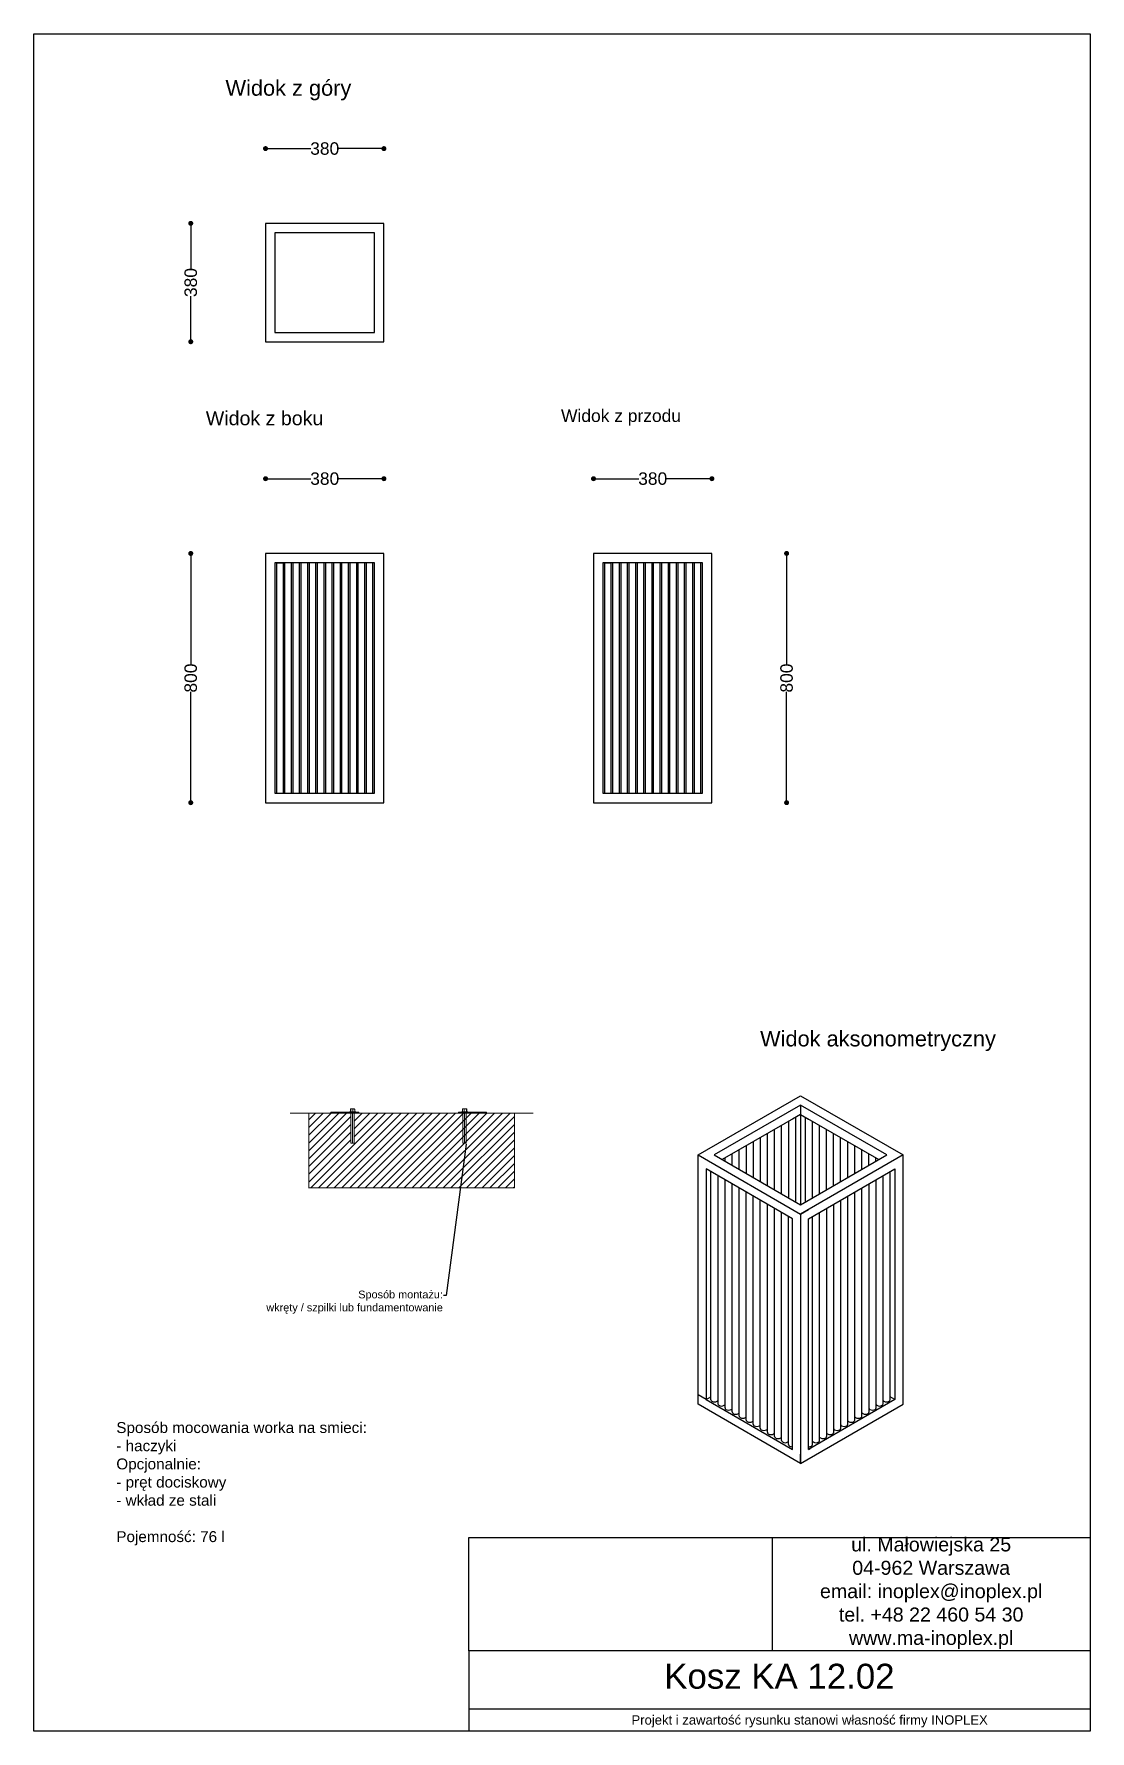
# Model space of a CAD drawing. Header units: millimetres. Extents: x 10460 to 13849, y 12559 to 18007.
import ezdxf
from ezdxf import colors
from ezdxf.entities.mleader import LeaderData, LeaderLine
from ezdxf.math import Vec2, Vec3

# ---------------------------------------------------------------- set-up
doc = ezdxf.new("R2010")
doc.units = ezdxf.units.MM
doc.header["$LTSCALE"] = 3
doc.layers.add('Krawędzie widoczneARTUR', color=7, linetype='Continuous', lineweight=50)
doc.layers.add('stal', color=7, linetype='Continuous', lineweight=20)
doc.styles.get("Standard").update_dxf_attribs({"font": 'arial.ttf'})
doc.dimstyles.new('MATEUSZ', dxfattribs={"dimtxt": 40, "dimasz": 16, "dimexe": 0.18, "dimexo": 0.0625, "dimgap": 0.09, "dimtad": 0, "dimdec": 0, "dimzin": 0, "dimdsep": 46, "dimtxsty": 'Standard', "dimblk": 'DOT', "dimcen": 0.09, "dimse1": 1, "dimse2": 1, "dimadec": 0, "dimazin": 0, "dimtfac": 1, "dimtdec": 0, "dimtofl": 0, "dimtmove": 0, "dimatfit": 3, "dimfxl": 0, "dimtolj": 1, "dimtzin": 0, "dimarcsym": 0})
picture_1 = doc.add_image_def('image1.png', size_in_pixel=(179, 67))

# ---------------------------------------------------------------- blocks, each defined once
blk = doc.blocks.new('_Dot')
at = {"color": 0, "linetype": 'ByBlock', "lineweight": -2}
blk.add_line((-0.5, 0), (-1, 0), dxfattribs=at)
at = {"color": 0, "linetype": 'ByBlock', "const_width": 0.5}
blk.add_lwpolyline([(-0.25, 0, 1), (0.25, 0, 1)], format="xyb", close=True, dxfattribs=at)
blk = doc.blocks.new('*D7')
at = {"color": 0, "lineweight": -2}
for p, q in [((10963.1, 17382.6), (10963.1, 17252.8)), ((10963.1, 17034.6), (10963.1, 17164.4))]:
    blk.add_line(p, q, dxfattribs=at)
at = {"layer": 'Defpoints', "color": 0}
for p in [(10963.1, 17398.6), (11203, 17398.6), (11203, 17018.6)]:
    blk.add_point(p, dxfattribs=at)
at = {"color": 0, "lineweight": -2, "xscale": 16, "yscale": 16, "zscale": 16}
for p, rotation in [((10963.1, 17398.6), 90), ((10963.1, 17018.6), 270)]:
    blk.add_blockref('_Dot', p, dxfattribs=dict(at, rotation=rotation))
at = {"color": 0, "insert": (10963.1, 17208.6), "char_height": 40, "attachment_point": 5, "rotation": 90}
blk.add_mtext('\\A1;380', dxfattribs=at)
blk = doc.blocks.new('*D8')
at = {"color": 0, "lineweight": -2}
for p, q in [((11219, 17638.5), (11348.8, 17638.5)), ((11567, 17638.5), (11437.2, 17638.5))]:
    blk.add_line(p, q, dxfattribs=at)
at = {"layer": 'Defpoints', "color": 0}
for p in [(11583, 17638.5), (11203, 17398.6), (11583, 17398.6)]:
    blk.add_point(p, dxfattribs=at)
at = {"color": 0, "lineweight": -2, "xscale": 16, "yscale": 16, "zscale": 16, "rotation": 180}
blk.add_blockref('_Dot', (11203, 17638.5), dxfattribs=at)
at = {"color": 0, "lineweight": -2, "xscale": 16, "yscale": 16, "zscale": 16}
blk.add_blockref('_Dot', (11583, 17638.5), dxfattribs=at)
at = {"color": 0, "insert": (11393, 17638.5), "char_height": 40, "attachment_point": 5}
blk.add_mtext('\\A1;380', dxfattribs=at)
blk = doc.blocks.new('*D9')
at = {"color": 0, "lineweight": -2}
for p, q in [((11219, 16579), (11348.803588, 16579)), ((11567, 16579), (11437.196412, 16579))]:
    blk.add_line(p, q, dxfattribs=at)
at = {"layer": 'Defpoints', "color": 0}
for p in [(11583, 16579), (11203, 16339), (11583, 16339)]:
    blk.add_point(p, dxfattribs=at)
at = {"color": 0, "lineweight": -2, "xscale": 16, "yscale": 16, "zscale": 16, "rotation": 180}
blk.add_blockref('_Dot', (11203, 16579), dxfattribs=at)
at = {"color": 0, "lineweight": -2, "xscale": 16, "yscale": 16, "zscale": 16}
blk.add_blockref('_Dot', (11583, 16579), dxfattribs=at)
at = {"color": 0, "insert": (11393, 16579), "char_height": 40, "attachment_point": 5}
blk.add_mtext('\\A1;380', dxfattribs=at)
blk = doc.blocks.new('*D10')
at = {"color": 0, "lineweight": -2}
for p, q in [((10963, 16323), (10963, 15983.2)), ((10963, 15555), (10963, 15894.8))]:
    blk.add_line(p, q, dxfattribs=at)
at = {"layer": 'Defpoints', "color": 0}
for p in [(11203, 16339), (10963, 15539), (11203, 15539)]:
    blk.add_point(p, dxfattribs=at)
at = {"color": 0, "lineweight": -2, "xscale": 16, "yscale": 16, "zscale": 16}
for p, rotation in [((10963, 16339), 90), ((10963, 15539), 270)]:
    blk.add_blockref('_Dot', p, dxfattribs=dict(at, rotation=rotation))
at = {"color": 0, "insert": (10963, 15939), "char_height": 40, "attachment_point": 5, "rotation": 90}
blk.add_mtext('\\A1;800', dxfattribs=at)
blk = doc.blocks.new('*D11')
at = {"color": 0, "lineweight": -2}
for p, q in [((12271.7, 16579), (12401.5, 16579)), ((12619.7, 16579), (12489.9, 16579))]:
    blk.add_line(p, q, dxfattribs=at)
at = {"layer": 'Defpoints', "color": 0}
for p in [(12635.7, 16579), (12255.7, 16339), (12635.7, 16339)]:
    blk.add_point(p, dxfattribs=at)
at = {"color": 0, "lineweight": -2, "xscale": 16, "yscale": 16, "zscale": 16, "rotation": 180}
blk.add_blockref('_Dot', (12255.7, 16579), dxfattribs=at)
at = {"color": 0, "lineweight": -2, "xscale": 16, "yscale": 16, "zscale": 16}
blk.add_blockref('_Dot', (12635.7, 16579), dxfattribs=at)
at = {"color": 0, "insert": (12445.7, 16579), "char_height": 40, "attachment_point": 5}
blk.add_mtext('\\A1;380', dxfattribs=at)
blk = doc.blocks.new('*D12')
at = {"color": 0, "lineweight": -2}
for p, q in [((12875.5, 16323), (12875.5, 15983.2)), ((12875.5, 15555), (12875.5, 15894.8))]:
    blk.add_line(p, q, dxfattribs=at)
at = {"layer": 'Defpoints', "color": 0}
for p in [(12635.7, 16339), (12635.7, 15539), (12875.5, 15539)]:
    blk.add_point(p, dxfattribs=at)
at = {"color": 0, "lineweight": -2, "xscale": 16, "yscale": 16, "zscale": 16}
for p, rotation in [((12875.5, 16339), 90), ((12875.5, 15539), 270)]:
    blk.add_blockref('_Dot', p, dxfattribs=dict(at, rotation=rotation))
at = {"color": 0, "insert": (12875.5, 15939), "char_height": 40, "attachment_point": 5, "rotation": 90}
blk.add_mtext('\\A1;800', dxfattribs=at)

msp = doc.modelspace()

# ---------------------------------------------------------------- hatches: boundary and pattern name
at = {"lineweight": 9}
h = msp.add_hatch(dxfattribs=at)
h.set_pattern_fill('JIS_WOOD', color=256, scale=25)
h.set_pattern_definition([(45, (8900.235, 12579.436), (-12.5, 12.5), [])])
h.paths.add_polyline_path([(11856.8, 14542.4), (11842.1, 14542.4), (11502.1, 14542.4), (11487.4, 14542.4), (11487.4, 14446.4), (11477.1, 14446.4), (11477.1, 14542.4), (11422.1, 14542.4), (11342.1, 14542.4), (11342.1, 14302.4), (12002.1, 14302.4), (12002.1, 14542.4), (11922.1, 14542.4), (11867.1, 14542.4), (11867.1, 14542.5), (11856.8, 14542.4)])

# ---------------------------------------------------------------- linework, layer by layer
for p, q in [((11583, 16339), (11203, 16339)), ((11203, 16339), (11203, 15539)), ((11553, 16309), (11233, 16309)), ((11233, 16309), (11233, 15569)), ((11238, 16309), (11258, 16309)), ((11239.2, 15569), (11239.2, 16309)), ((11239.2, 16309), (11259.2, 16309)), ((11259.2, 16309), (11259.2, 15569)), ((11265.3, 15569), (11265.3, 16309)), ((11285.3, 16309), (11285.3, 15569)), ((11291.5, 15569), (11291.5, 16309)), ((11311.5, 16309), (11311.5, 15569)), ((11317.6, 15569), (11317.6, 16309)), ((11337.6, 16309), (11337.6, 15569)), ((11343.8, 15569), (11343.8, 16309)), ((11363.8, 16309), (11363.8, 15569)), ((11369.9, 15569), (11369.9, 16309)), ((11389.9, 16309), (11389.9, 15569)), ((11396.1, 15569), (11396.1, 16309)), ((11416.1, 16309), (11416.1, 15569)), ((11422.2, 15569), (11422.2, 16309)), ((11442.2, 16309), (11442.2, 15569)), ((11448.4, 15569), (11448.4, 16309)), ((11468.4, 16309), (11468.4, 15569)), ((11474.5, 15569), (11474.5, 16309)), ((11494.5, 16309), (11494.5, 15569)), ((11500.7, 15569), (11500.7, 16309)), ((11520.7, 16309), (11520.7, 15569)), ((11526.8, 15569), (11526.8, 16309)), ((11546.8, 16309), (11546.8, 15569)), ((11553, 15569), (11553, 16309)), ((11583, 15539), (11583, 16339)), ((12635.7, 16339), (12255.7, 16339)), ((12255.7, 16339), (12255.7, 15539)), ((12605.7, 16309), (12285.7, 16309)), ((12285.7, 16309), (12285.7, 15569)), ((12290.7, 16309), (12310.7, 16309)), ((12291.8, 15569), (12291.8, 16309)), ((12291.8, 16309), (12311.8, 16309)), ((12311.8, 16309), (12311.8, 15569)), ((12318, 15569), (12318, 16309)), ((12338, 16309), (12338, 15569)), ((12344.1, 15569), (12344.1, 16309)), ((12364.1, 16309), (12364.1, 15569)), ((12370.3, 15569), (12370.3, 16309)), ((12390.3, 16309), (12390.3, 15569)), ((12396.4, 15569), (12396.4, 16309)), ((12416.4, 16309), (12416.4, 15569)), ((12422.6, 15569), (12422.6, 16309)), ((12442.6, 16309), (12442.6, 15569)), ((12448.8, 15569), (12448.8, 16309)), ((12468.8, 16309), (12468.8, 15569)), ((12474.9, 15569), (12474.9, 16309)), ((12494.9, 16309), (12494.9, 15569)), ((12501.1, 15569), (12501.1, 16309)), ((12521.1, 16309), (12521.1, 15569)), ((12527.2, 15569), (12527.2, 16309)), ((12547.2, 16309), (12547.2, 15569)), ((12553.4, 15569), (12553.4, 16309)), ((12573.4, 16309), (12573.4, 15569)), ((12579.5, 15569), (12579.5, 16309)), ((12599.5, 16309), (12599.5, 15569)), ((12605.7, 15569), (12605.7, 16309)), ((12635.7, 15539), (12635.7, 16339)), ((11203, 15539), (11583, 15539)), ((11233, 15569), (11553, 15569)), ((11583, 15539), (11583, 15569)), ((12255.7, 15539), (12635.7, 15539)), ((12285.7, 15569), (12605.7, 15569)), ((12285.7, 15569), (12290.7, 15569)), ((12285.7, 15569), (12291.8, 15569)), ((12635.7, 15539), (12635.7, 15569)), ((12591.2, 14408.2), (12920.3, 14598.2)), ((12920.3, 14568.2), (12643.1, 14408.2)), ((12920.3, 14598.2), (13249.4, 14408.2)), ((13197.4, 14408.2), (12920.3, 14568.2)), ((12920.3, 14568.2), (12920.3, 14538.2)), ((12920.3, 14538.2), (12669.1, 14393.2)), ((12859.5, 14283.3), (12859.5, 14503.2)), ((12882.2, 14270.2), (12882.2, 14516.2)), ((12920.3, 14538.2), (12894.3, 14523.2)), ((12904.8, 14257.1), (12904.8, 14529.3)), ((12920.3, 14538.2), (13171.4, 14393.2)), ((12920.3, 14538.2), (12920.3, 14248.2)), ((12920.3, 14538.2), (12946.3, 14523.2)), ((12935.7, 14257.1), (12935.7, 14529.3)), ((12958.4, 14270.2), (12958.4, 14516.2)), ((12981, 14283.3), (12981, 14503.2)), ((12746.3, 14348.7), (12746.3, 14437.8)), ((12768.9, 14335.6), (12768.9, 14450.9)), ((12791.6, 14322.5), (12791.6, 14463.9)), ((12814.2, 14309.5), (12814.2, 14477)), ((12836.9, 14296.4), (12836.9, 14490.1)), ((13003.7, 14296.4), (13003.7, 14490.1)), ((13026.3, 14309.5), (13026.3, 14477)), ((13049, 14322.5), (13049, 14463.9)), ((13071.6, 14335.6), (13071.6, 14450.9)), ((13094.3, 14348.7), (13094.3, 14437.8)), ((12591.2, 13608.2), (12591.2, 14408.2)), ((12591.2, 14408.2), (12920.3, 14218.2)), ((12643.1, 14408.2), (12920.3, 14248.2)), ((12678.3, 14387.9), (12678.3, 14398.6)), ((12701, 14374.8), (12701, 14411.6)), ((12723.6, 14361.8), (12723.6, 14424.7)), ((13249.4, 14408.2), (12920.3, 14218.2)), ((12920.3, 14248.2), (13197.4, 14408.2)), ((13116.9, 14361.8), (13116.9, 14424.7)), ((13139.6, 14374.8), (13139.6, 14411.6)), ((13162.2, 14387.9), (13162.2, 14398.6)), ((13249.4, 13608.2), (13249.4, 14408.2)), ((12894.3, 14203.2), (12617.2, 14363.2)), ((12617.2, 14363.2), (12617.2, 13623.2)), ((12632.6, 13622.7), (12632.6, 14354.3)), ((12655.3, 13609.6), (12655.3, 14341.2)), ((12677.9, 13596.5), (12677.9, 14328.2)), ((12946.3, 14203.2), (13223.4, 14363.2)), ((13162.7, 13596.5), (13162.7, 14328.2)), ((13185.3, 13609.6), (13185.3, 14341.2)), ((13208, 13622.7), (13208, 14354.3)), ((13223.4, 14363.2), (13223.4, 13623.2)), ((12700.5, 13583.4), (12700.5, 14315.1)), ((12723.2, 13570.3), (12723.2, 14302)), ((12745.8, 13557.3), (12745.8, 14288.9)), ((12768.5, 13544.2), (12768.5, 14275.9)), ((13072.1, 13544.2), (13072.1, 14275.9)), ((13094.7, 13557.3), (13094.7, 14288.9)), ((13117.4, 13570.3), (13117.4, 14302)), ((13140, 13583.4), (13140, 14315.1)), ((12791.1, 13531.1), (12791.1, 14262.8)), ((12813.8, 13518), (12813.8, 14249.7)), ((12836.4, 13505), (12836.4, 14236.6)), ((12859.1, 13491.9), (12859.1, 14223.6)), ((12920.3, 14218.2), (12946.3, 14233.2)), ((12920.3, 14218.2), (12920.3, 13418.2)), ((12981.5, 13491.9), (12981.5, 14223.6)), ((13004.1, 13505), (13004.1, 14236.6)), ((13026.8, 13518), (13026.8, 14249.7)), ((13049.4, 13531.1), (13049.4, 14262.8)), ((12881.7, 13478.8), (12881.7, 14210.5)), ((12894.3, 13463.2), (12894.3, 14203.2)), ((12946.3, 13463.2), (12946.3, 14203.2)), ((12958.8, 13478.8), (12958.8, 14210.5)), ((12617.2, 13623.2), (12591.2, 13638.2)), ((12617.2, 13623.2), (12632.6, 13632.1)), ((12617.2, 13623.2), (12632.6, 13632.1)), ((12617.2, 13623.2), (12894.3, 13463.2)), ((13223.4, 13623.2), (12946.3, 13463.2)), ((13223.4, 13623.2), (13208, 13632.1)), ((12920.3, 13418.2), (12591.2, 13608.2)), ((12920.3, 13418.2), (13249.4, 13608.2)), ((12946.3, 13463.2), (12951.6, 13466.3)), ((12920.3, 13418.2), (12920.3, 13448.2)), ((11855.6, 12816.1), (11855.6, 13180.7)), ((12049.4, 13180.7), (13849.5, 13180.7)), ((13849.5, 13180.7), (13849.5, 12816.1)), ((11855.6, 12816.1), (11855.6, 12559)), ((13849.5, 12816.1), (12049.4, 12816.1)), ((13849.2, 12629.5), (11855.6, 12629.5))]:
    msp.add_line(p, q)
for p, q in [((11462.1, 14545.4), (11412.1, 14545.4)), ((11412.1, 14545.4), (11412.1, 14542.4)), ((11422.1, 14545.4), (11462.1, 14545.4)), ((11422.1, 14545.4), (11502.1, 14545.4)), ((11502.1, 14545.4), (11502.1, 14542.4)), ((11502.1, 14545.4), (11502.1, 14542.4)), ((11862.1, 14545.4), (11822.1, 14545.4)), ((11822.1, 14545.4), (11822.1, 14542.4)), ((11912.1, 14545.4), (11832.1, 14545.4)), ((11902.1, 14545.4), (11852.1, 14545.4)), ((11872.1, 14545.4), (11912.1, 14545.4)), ((11912.1, 14542.4), (11912.1, 14545.4)), ((11422.1, 14542.4), (11282.1, 14542.4)), ((11422.1, 14542.4), (11342.1, 14542.4)), ((11342.1, 14542.4), (11342.1, 14302.4)), ((11502.1, 14542.4), (11422.1, 14542.4)), ((11502.1, 14542.4), (11842.1, 14542.4)), ((11832.1, 14542.4), (11912.1, 14542.4)), ((11912.1, 14542.4), (12062.1, 14542.4)), ((11922.1, 14542.4), (12002.1, 14542.4)), ((12002.1, 14542.4), (12002.1, 14302.4)), ((11340.9, 14302.4), (12002.1, 14302.4))]:
    msp.add_line(p, q, dxfattribs=at)
for points in [[(10459.7, 18006.5), (13849.5, 18006.5), (13849.5, 12559), (10459.7, 12559)], [(11203, 17018.6), (11583, 17018.6), (11583, 17398.6), (11203, 17398.6)], [(11233, 17048.6), (11553, 17048.6), (11553, 17368.6), (11233, 17368.6)]]:
    msp.add_lwpolyline(points, close=True)
for centre, radius, start, end in [((12638.4, 13622.7), 5.77, 180, 240), ((12649.9, 13622.7), 5.77, 300, 337.3791), ((13190.6, 13622.7), 5.77, 202.6209, 240), ((13202.2, 13622.7), 5.77, 300, 0), ((12644.1, 13632.7), 17.3, 240, 300), ((12661, 13609.6), 5.77, 180, 240), ((12666.8, 13619.6), 17.3, 240, 300), ((12672.6, 13609.6), 5.77, 300, 337.3791), ((12683.7, 13596.5), 5.77, 180, 240), ((12689.4, 13606.5), 17.3, 240, 300), ((12695.2, 13596.5), 5.77, 300, 337.3791), ((12706.3, 13583.4), 5.77, 180, 240), ((12712.1, 13593.4), 17.3, 240, 300), ((12717.9, 13583.4), 5.77, 300, 337.3791), ((12729, 13570.3), 5.77, 180, 240), ((12734.7, 13580.3), 17.3, 240, 300), ((12740.5, 13570.3), 5.77, 300, 337.3791), ((13100, 13570.3), 5.77, 202.6209, 240), ((13105.8, 13580.3), 17.3, 240, 300), ((13111.6, 13570.3), 5.77, 300, 0), ((13122.7, 13583.4), 5.77, 202.6209, 240), ((13128.5, 13593.4), 17.3, 240, 300), ((13134.2, 13583.4), 5.77, 300, 0), ((13145.3, 13596.5), 5.77, 202.6209, 240), ((13151.1, 13606.5), 17.3, 240, 300), ((13156.9, 13596.5), 5.77, 300, 0), ((13168, 13609.6), 5.77, 202.6209, 240), ((13173.8, 13619.6), 17.3, 240, 300), ((13179.5, 13609.6), 5.77, 300, 0), ((13196.4, 13632.7), 17.3, 240, 300), ((12751.6, 13557.3), 5.77, 180, 240), ((12757.4, 13567.3), 17.3, 240, 300), ((12763.2, 13557.3), 5.77, 300, 337.3791), ((12774.3, 13544.2), 5.77, 180, 240), ((12780, 13554.2), 17.3, 240, 300), ((12785.8, 13544.2), 5.77, 300, 337.3791), ((12796.9, 13531.1), 5.77, 180, 240), ((12802.7, 13541.1), 17.3, 240, 300), ((12808.5, 13531.1), 5.77, 300, 337.3791), ((12819.6, 13518), 5.77, 180, 240), ((12825.3, 13528), 17.3, 240, 300), ((12831.1, 13518), 5.77, 300, 337.3791), ((13009.4, 13518), 5.77, 202.6209, 240), ((13015.2, 13528), 17.3, 240, 300), ((13021, 13518), 5.77, 300, 0), ((13032.1, 13531.1), 5.77, 202.6209, 240), ((13037.9, 13541.1), 17.3, 240, 300), ((13043.6, 13531.1), 5.77, 300, 0), ((13054.7, 13544.2), 5.77, 202.6209, 240), ((13060.5, 13554.2), 17.3, 240, 300), ((13066.3, 13544.2), 5.77, 300, 0), ((13077.4, 13557.3), 5.77, 202.6209, 240), ((13083.2, 13567.3), 17.3, 240, 300), ((13088.9, 13557.3), 5.77, 300, 0), ((12842.2, 13505), 5.77, 180, 240), ((12848, 13515), 17.3, 240, 300), ((12853.8, 13505), 5.77, 300, 337.3791), ((12864.9, 13491.9), 5.77, 180, 240), ((12870.6, 13501.9), 17.3, 240, 300), ((12876.4, 13491.9), 5.77, 300, 337.3791), ((12887.5, 13478.8), 5.77, 180, 240), ((12893.3, 13488.8), 17.3, 240, 273.3072), ((12947.3, 13488.8), 17.3, 266.6928, 300), ((12953, 13478.8), 5.77, 300, 0), ((12964.1, 13491.9), 5.77, 202.6209, 240), ((12969.9, 13501.9), 17.3, 240, 300), ((12975.7, 13491.9), 5.77, 300, 0), ((12986.8, 13505), 5.77, 202.6209, 240), ((12992.6, 13515), 17.3, 240, 300), ((12998.3, 13505), 5.77, 300, 0)]:
    msp.add_arc(centre, radius, start, end)
at = {"layer": 'Krawędzie widoczneARTUR', "lineweight": 9}
for p, q in [((11472.1, 14546.4), (11492.4, 14546.4)), ((11472.1, 14546.4), (11472.1, 14545.4)), ((11475.3, 14547.1), (11475.3, 14554.1)), ((11476, 14556.6), (11488, 14556.6)), ((11476.4, 14547.1), (11476.4, 14554.1)), ((11477.4, 14546.4), (11477.4, 14545.4)), ((11483.4, 14547.1), (11483.4, 14554.1)), ((11488, 14556.6), (11488.5, 14556.6)), ((11489.3, 14547.1), (11489.3, 14554.1)), ((11852.1, 14546.4), (11831.8, 14546.4)), ((11834.8, 14547.1), (11834.8, 14554.1)), ((11836.1, 14556.6), (11835.6, 14556.6)), ((11848.1, 14556.6), (11836.1, 14556.6)), ((11840.7, 14547.1), (11840.7, 14554.1)), ((11846.8, 14546.4), (11846.8, 14545.4)), ((11847.7, 14547.1), (11847.7, 14554.1)), ((11848.8, 14547.1), (11848.8, 14554.1)), ((11852.1, 14546.4), (11852.1, 14545.4))]:
    msp.add_line(p, q, dxfattribs=at)
at = {"layer": 'Krawędzie widoczneARTUR', "lineweight": 9, "flags": 128}
for points in [[(11475.3, 14554.1), (11475.3, 14554.5), (11475.3, 14554.8), (11475.4, 14555.2), (11475.4, 14555.5), (11475.4, 14555.7), (11475.5, 14555.9), (11475.5, 14556.1), (11475.6, 14556.2), (11475.6, 14556.3), (11475.7, 14556.4), (11475.8, 14556.4), (11475.8, 14556.4), (11475.9, 14556.4), (11475.9, 14556.4), (11476, 14556.3), (11476.1, 14556.2), (11476.1, 14556.1), (11476.2, 14555.9), (11476.2, 14555.7), (11476.3, 14555.4), (11476.3, 14555.2), (11476.3, 14554.8), (11476.4, 14554.5), (11476.4, 14554.1)], [(11475.3, 14547.1), (11475.3, 14547.1), (11475.3, 14547.1), (11475.3, 14547.1), (11475.3, 14547), (11475.3, 14547), (11475.3, 14547), (11475.3, 14546.9), (11475.3, 14546.9), (11475.3, 14546.9), (11475.3, 14546.8), (11475.3, 14546.8), (11475.3, 14546.8), (11475.3, 14546.7), (11475.3, 14546.7), (11475.3, 14546.7), (11475.3, 14546.6), (11475.3, 14546.6), (11475.4, 14546.6), (11475.4, 14546.5), (11475.4, 14546.5), (11475.4, 14546.5), (11475.4, 14546.5), (11475.4, 14546.4), (11475.4, 14546.4)], [(11476, 14556.6), (11475.8, 14556.5), (11475.7, 14556.3)], [(11476.4, 14554.1), (11476.5, 14554.5), (11476.7, 14554.8), (11476.9, 14555.2), (11477.1, 14555.4), (11477.4, 14555.7), (11477.7, 14555.9), (11478.1, 14556.1), (11478.4, 14556.2), (11478.8, 14556.3), (11479.1, 14556.4), (11479.5, 14556.4), (11479.8, 14556.4), (11480.2, 14556.4), (11480.6, 14556.4), (11481, 14556.3), (11481.3, 14556.2), (11481.7, 14556.1), (11482, 14555.9), (11482.3, 14555.7), (11482.6, 14555.5), (11482.9, 14555.2), (11483.1, 14554.8), (11483.2, 14554.5), (11483.4, 14554.1)], [(11476.4, 14547.1), (11476.4, 14547.1), (11476.4, 14547.1), (11476.4, 14547.1), (11476.4, 14547), (11476.4, 14547), (11476.4, 14547), (11476.4, 14546.9), (11476.4, 14546.9), (11476.4, 14546.9), (11476.4, 14546.8), (11476.4, 14546.8), (11476.4, 14546.8), (11476.4, 14546.7), (11476.4, 14546.7), (11476.4, 14546.7), (11476.4, 14546.6), (11476.4, 14546.6), (11476.4, 14546.6), (11476.5, 14546.5), (11476.5, 14546.5), (11476.5, 14546.5), (11476.5, 14546.5), (11476.5, 14546.4), (11476.5, 14546.4)], [(11489.1, 14554.8), (11488.9, 14555), (11488.8, 14555.3), (11488.6, 14555.5), (11488.4, 14555.7), (11488.2, 14555.9), (11487.9, 14556), (11487.7, 14556.2), (11487.4, 14556.2), (11487.2, 14556.3), (11486.9, 14556.4), (11486.7, 14556.4), (11486.4, 14556.4), (11486.2, 14556.4), (11485.9, 14556.4), (11485.6, 14556.4), (11485.4, 14556.3), (11485.1, 14556.2), (11484.9, 14556.1), (11484.6, 14556), (11484.4, 14555.8), (11484, 14555.5), (11483.8, 14555.1), (11483.5, 14554.6), (11483.4, 14554.1)], [(11483.4, 14547.1), (11483.4, 14547.1), (11483.4, 14547.1), (11483.4, 14547.1), (11483.4, 14547), (11483.4, 14547), (11483.4, 14547), (11483.4, 14546.9), (11483.4, 14546.9), (11483.4, 14546.9), (11483.4, 14546.8), (11483.4, 14546.8), (11483.4, 14546.8), (11483.4, 14546.7), (11483.4, 14546.7), (11483.4, 14546.7), (11483.4, 14546.6), (11483.4, 14546.6), (11483.4, 14546.6), (11483.4, 14546.5), (11483.4, 14546.5), (11483.4, 14546.5), (11483.4, 14546.5), (11483.4, 14546.4), (11483.4, 14546.4)], [(11488.9, 14556.3), (11488.7, 14556.5), (11488.5, 14556.6)], [(11489.3, 14554.1), (11489.3, 14554.3), (11489.3, 14554.4), (11489.3, 14554.6), (11489.2, 14554.7), (11489.2, 14554.8), (11489.2, 14555), (11489.2, 14555.1), (11489.2, 14555.2), (11489.2, 14555.3), (11489.2, 14555.4), (11489.1, 14555.6), (11489.1, 14555.7), (11489.1, 14555.7), (11489.1, 14555.8), (11489.1, 14555.9), (11489, 14556), (11489, 14556), (11489, 14556.1), (11489, 14556.2), (11489, 14556.2), (11488.9, 14556.2), (11488.9, 14556.3), (11488.9, 14556.3), (11488.9, 14556.3)], [(11489.1, 14554.8), (11489.1, 14554.7), (11489.1, 14554.7), (11489.1, 14554.7), (11489.1, 14554.7), (11489.1, 14554.6), (11489.1, 14554.6), (11489.1, 14554.6), (11489.1, 14554.6), (11489.2, 14554.5), (11489.2, 14554.5), (11489.2, 14554.5), (11489.2, 14554.5), (11489.2, 14554.4), (11489.2, 14554.4), (11489.2, 14554.4), (11489.2, 14554.3), (11489.2, 14554.3), (11489.2, 14554.3), (11489.2, 14554.3), (11489.2, 14554.2), (11489.3, 14554.2), (11489.3, 14554.2), (11489.3, 14554.2), (11489.3, 14554.1)], [(11489.3, 14547.1), (11489.3, 14547.1), (11489.3, 14547.1), (11489.3, 14547.1), (11489.3, 14547), (11489.3, 14547), (11489.3, 14547), (11489.3, 14546.9), (11489.3, 14546.9), (11489.3, 14546.9), (11489.3, 14546.8), (11489.2, 14546.8), (11489.2, 14546.8), (11489.2, 14546.7), (11489.2, 14546.7), (11489.2, 14546.7), (11489.2, 14546.6), (11489.2, 14546.6), (11489.2, 14546.6), (11489.2, 14546.5), (11489.2, 14546.5), (11489.2, 14546.5), (11489.1, 14546.5), (11489.1, 14546.4), (11489.1, 14546.4)], [(11834.8, 14554.1), (11834.8, 14554.3), (11834.8, 14554.4), (11834.9, 14554.6), (11834.9, 14554.7), (11834.9, 14554.8), (11834.9, 14555), (11834.9, 14555.1), (11834.9, 14555.2), (11834.9, 14555.3), (11835, 14555.4), (11835, 14555.6), (11835, 14555.7), (11835, 14555.7), (11835, 14555.8), (11835, 14555.9), (11835.1, 14556), (11835.1, 14556), (11835.1, 14556.1), (11835.1, 14556.2), (11835.2, 14556.2), (11835.2, 14556.2), (11835.2, 14556.3), (11835.2, 14556.3), (11835.2, 14556.3)], [(11835.1, 14554.8), (11835, 14554.7), (11835, 14554.7), (11835, 14554.7), (11835, 14554.7), (11835, 14554.6), (11835, 14554.6), (11835, 14554.6), (11835, 14554.6), (11835, 14554.5), (11834.9, 14554.5), (11834.9, 14554.5), (11834.9, 14554.5), (11834.9, 14554.4), (11834.9, 14554.4), (11834.9, 14554.4), (11834.9, 14554.3), (11834.9, 14554.3), (11834.9, 14554.3), (11834.9, 14554.3), (11834.9, 14554.2), (11834.9, 14554.2), (11834.8, 14554.2), (11834.8, 14554.2), (11834.8, 14554.1)], [(11834.8, 14547.1), (11834.8, 14547.1), (11834.8, 14547.1), (11834.8, 14547.1), (11834.8, 14547), (11834.8, 14547), (11834.8, 14547), (11834.8, 14546.9), (11834.8, 14546.9), (11834.9, 14546.9), (11834.9, 14546.8), (11834.9, 14546.8), (11834.9, 14546.8), (11834.9, 14546.7), (11834.9, 14546.7), (11834.9, 14546.7), (11834.9, 14546.6), (11834.9, 14546.6), (11834.9, 14546.6), (11834.9, 14546.5), (11834.9, 14546.5), (11835, 14546.5), (11835, 14546.5), (11835, 14546.4), (11835, 14546.4)], [(11835.1, 14554.8), (11835.2, 14555), (11835.4, 14555.3), (11835.5, 14555.5), (11835.7, 14555.7), (11836, 14555.9), (11836.2, 14556), (11836.4, 14556.2), (11836.7, 14556.2), (11836.9, 14556.3), (11837.2, 14556.4), (11837.4, 14556.4), (11837.7, 14556.4), (11837.9, 14556.4), (11838.2, 14556.4), (11838.5, 14556.4), (11838.7, 14556.3), (11839, 14556.2), (11839.2, 14556.1), (11839.5, 14556), (11839.8, 14555.8), (11840.1, 14555.5), (11840.3, 14555.1), (11840.6, 14554.6), (11840.7, 14554.1)], [(11835.2, 14556.3), (11835.4, 14556.5), (11835.6, 14556.6)], [(11847.7, 14554.1), (11847.6, 14554.5), (11847.4, 14554.8), (11847.2, 14555.2), (11847, 14555.4), (11846.7, 14555.7), (11846.4, 14555.9), (11846.1, 14556.1), (11845.7, 14556.2), (11845.4, 14556.3), (11845, 14556.4), (11844.6, 14556.4), (11844.3, 14556.4), (11843.9, 14556.4), (11843.5, 14556.4), (11843.2, 14556.3), (11842.8, 14556.2), (11842.4, 14556.1), (11842.1, 14555.9), (11841.8, 14555.7), (11841.5, 14555.5), (11841.3, 14555.2), (11841, 14554.8), (11840.9, 14554.5), (11840.7, 14554.1)], [(11840.7, 14547.1), (11840.7, 14547.1), (11840.7, 14547.1), (11840.7, 14547.1), (11840.7, 14547), (11840.7, 14547), (11840.7, 14547), (11840.7, 14546.9), (11840.7, 14546.9), (11840.7, 14546.9), (11840.7, 14546.8), (11840.7, 14546.8), (11840.7, 14546.8), (11840.7, 14546.7), (11840.7, 14546.7), (11840.7, 14546.7), (11840.7, 14546.6), (11840.7, 14546.6), (11840.7, 14546.6), (11840.8, 14546.5), (11840.8, 14546.5), (11840.8, 14546.5), (11840.8, 14546.5), (11840.8, 14546.4), (11840.8, 14546.4)], [(11847.7, 14547.1), (11847.7, 14547.1), (11847.7, 14547.1), (11847.7, 14547.1), (11847.7, 14547), (11847.7, 14547), (11847.7, 14547), (11847.7, 14546.9), (11847.7, 14546.9), (11847.7, 14546.9), (11847.7, 14546.8), (11847.7, 14546.8), (11847.7, 14546.8), (11847.7, 14546.7), (11847.7, 14546.7), (11847.7, 14546.7), (11847.7, 14546.6), (11847.7, 14546.6), (11847.7, 14546.6), (11847.7, 14546.5), (11847.6, 14546.5), (11847.6, 14546.5), (11847.6, 14546.5), (11847.6, 14546.4), (11847.6, 14546.4)], [(11848.8, 14554.1), (11848.8, 14554.5), (11848.8, 14554.8), (11848.8, 14555.2), (11848.7, 14555.5), (11848.7, 14555.7), (11848.6, 14555.9), (11848.6, 14556.1), (11848.5, 14556.2), (11848.5, 14556.3), (11848.4, 14556.4), (11848.3, 14556.4), (11848.3, 14556.4), (11848.2, 14556.4), (11848.2, 14556.4), (11848.1, 14556.3), (11848.1, 14556.2), (11848, 14556.1), (11848, 14555.9), (11847.9, 14555.7), (11847.9, 14555.4), (11847.8, 14555.2), (11847.8, 14554.8), (11847.8, 14554.5), (11847.7, 14554.1)], [(11848.1, 14556.6), (11848.3, 14556.5), (11848.4, 14556.3)], [(11848.8, 14547.1), (11848.8, 14547.1), (11848.8, 14547.1), (11848.8, 14547.1), (11848.8, 14547), (11848.8, 14547), (11848.8, 14547), (11848.8, 14546.9), (11848.8, 14546.9), (11848.8, 14546.9), (11848.8, 14546.8), (11848.8, 14546.8), (11848.8, 14546.8), (11848.8, 14546.7), (11848.8, 14546.7), (11848.8, 14546.7), (11848.8, 14546.6), (11848.8, 14546.6), (11848.8, 14546.6), (11848.7, 14546.5), (11848.7, 14546.5), (11848.7, 14546.5), (11848.7, 14546.5), (11848.7, 14546.4), (11848.7, 14546.4)]]:
    msp.add_lwpolyline(points, dxfattribs=at)
at = {"layer": 'stal', "lineweight": 9}
for p, q in [((11472.1, 14545.4), (11477.1, 14545.4)), ((11477.1, 14545.4), (11477.1, 14446.4)), ((11477.1, 14545.4), (11482.3, 14545.4)), ((11482.3, 14545.4), (11482.3, 14446.4)), ((11489.1, 14546.4), (11486.1, 14546.4)), ((11492.4, 14545.4), (11487.4, 14545.4)), ((11487.4, 14545.4), (11487.4, 14446.4)), ((11492.4, 14546.4), (11492.4, 14545.4)), ((11831.8, 14546.4), (11831.8, 14545.4)), ((11831.8, 14545.4), (11836.8, 14545.4)), ((11835, 14546.4), (11838, 14546.4)), ((11836.8, 14545.4), (11836.8, 14446.4)), ((11847.1, 14545.4), (11841.8, 14545.4)), ((11841.8, 14545.4), (11841.8, 14446.4)), ((11852.1, 14545.4), (11847.1, 14545.4)), ((11847.1, 14545.4), (11847.1, 14446.4)), ((11477.1, 14446.4), (11487.4, 14446.4)), ((11847.1, 14446.4), (11836.8, 14446.4))]:
    msp.add_line(p, q, dxfattribs=at)

# ---------------------------------------------------------------- texts
for s, width, gutter_width, heights, insert, char_height, attachment_point in [('Widok z góry', 1167.306, 1, [0], (11074.6, 17858.3), 50, 1), ('Widok z boku', 965.971, 1, [0], (11011.3, 16795.6), 45, 1), ('Widok z przodu', 1104.082, 1, [0], (12151.5, 16801.1), 40, 1), ('Widok aksonometryczny', 904.368, 1, [0], (12790.4, 14806.6), 50, 1), ('Sposób mocowania worka na smieci:\\P- haczyki\\POpcjonalnie:\\P- pręt dociskowy\\P- wkład ze stali\\P\\PPojemność: 76 l', 838.545, 1, [0], (10724.1, 13550.7), 35, 1), ('ul. Małowiejska 25\\P04-962 Warszawa\\Pemail: inoplex@inoplex.pl\\Ptel. +48 22 460 54 30\\Pwww.ma-inoplex.pl', 1019.877, 1, [432.7], (13339.5, 13001.3), 45, 5), ('Kosz KA 12.02', 1993.625, 1, [0], (12852.4, 12734.5), 80, 5), ('Projekt i zawartość rysunku stanowi własność firmy INOPLEX ', 1800.088, 12.5, [70.5], (12949.4, 12590.2), 30, 5)]:
    msp.add_mtext_dynamic_manual_height_columns(s, width=width, gutter_width=gutter_width, heights=heights, dxfattribs=dict(insert=insert, char_height=char_height, attachment_point=attachment_point))

# ---------------------------------------------------------------- dimensions: what is measured, and where the dimension line sits
for base, p1, p2, picture, middle in [((11583, 17638.5), (11203, 17398.6), (11583, 17398.6), '*D8', (11393, 17638.5)), ((11583, 16579), (11203, 16339), (11583, 16339), '*D9', (11393, 16579)), ((12635.7, 16579), (12255.7, 16339), (12635.7, 16339), '*D11', (12445.7, 16579))]:
    dim = msp.add_linear_dim(base=base, p1=p1, p2=p2, dimstyle='MATEUSZ')
    dim.commit()
    dim.dimension.update_dxf_attribs({"geometry": picture, "text_midpoint": middle})
for base, p1, p2, picture, middle in [((10963.1, 17398.6), (11203, 17018.6), (11203, 17398.6), '*D7', (10963.1, 17208.6)), ((10963, 15539), (11203, 16339), (11203, 15539), '*D10', (10963, 15939)), ((12875.5, 15539), (12635.7, 16339), (12635.7, 15539), '*D12', (12875.5, 15939))]:
    dim = msp.add_linear_dim(base=base, p1=p1, p2=p2, angle=90, dimstyle='MATEUSZ')
    dim.commit()
    dim.dimension.update_dxf_attribs({"geometry": picture, "text_midpoint": middle})

# ---------------------------------------------------------------- pictures from other files: only their frames are drawn
image = msp.add_image(picture_1, insert=(11855.6, 12816.1), size_in_units=(974, 364.6))
image.dxf.flags = 7

# ---------------------------------------------------------------- leaders
at = {"lineweight": 15}
ml = msp.add_multileader_mtext('Standard', dxfattribs=at)
ml.set_content('Sposób montażu:\\Pwkręty / szpilki lub fundamentowanie', color=256)
ml.set_leader_properties()
ml.build(insert=Vec2(0, 0))
ctx = ml.context
ctx.base_point, ctx.char_height, ctx.plane_origin = Vec3(11205, 13956.7), 25, Vec3(11867.1, 14446.4)
ctx.text_align_type = 2
notes = []
notes.append((ctx, [(1, (1, 1, 0), (11782.3, 13956.7), (-1, 0), 8, [(0, [(11847.1, 14446.4)], 0, [])])]))
ctx.mtext.insert, ctx.mtext.alignment, ctx.mtext.flow_direction = Vec3(11772.3, 13972.9), 3, 5
for ctx, leaders in notes:
    for number, flags, end, landing, length, lines in leaders:
        leader = LeaderData()
        leader.index, (leader.has_last_leader_line, leader.has_dogleg_vector, leader.attachment_direction) = number, flags
        leader.last_leader_point, leader.dogleg_vector, leader.dogleg_length = Vec3(end), Vec3(landing), length
        for number, points, colour, breaks in lines:
            line = LeaderLine()
            line.index, line.vertices, line.color, line.breaks = number, Vec3.list(points), colors.encode_raw_color(colour), breaks
            leader.lines.append(line)
        ctx.leaders.append(leader)

doc.saveas('drawing.dxf')
